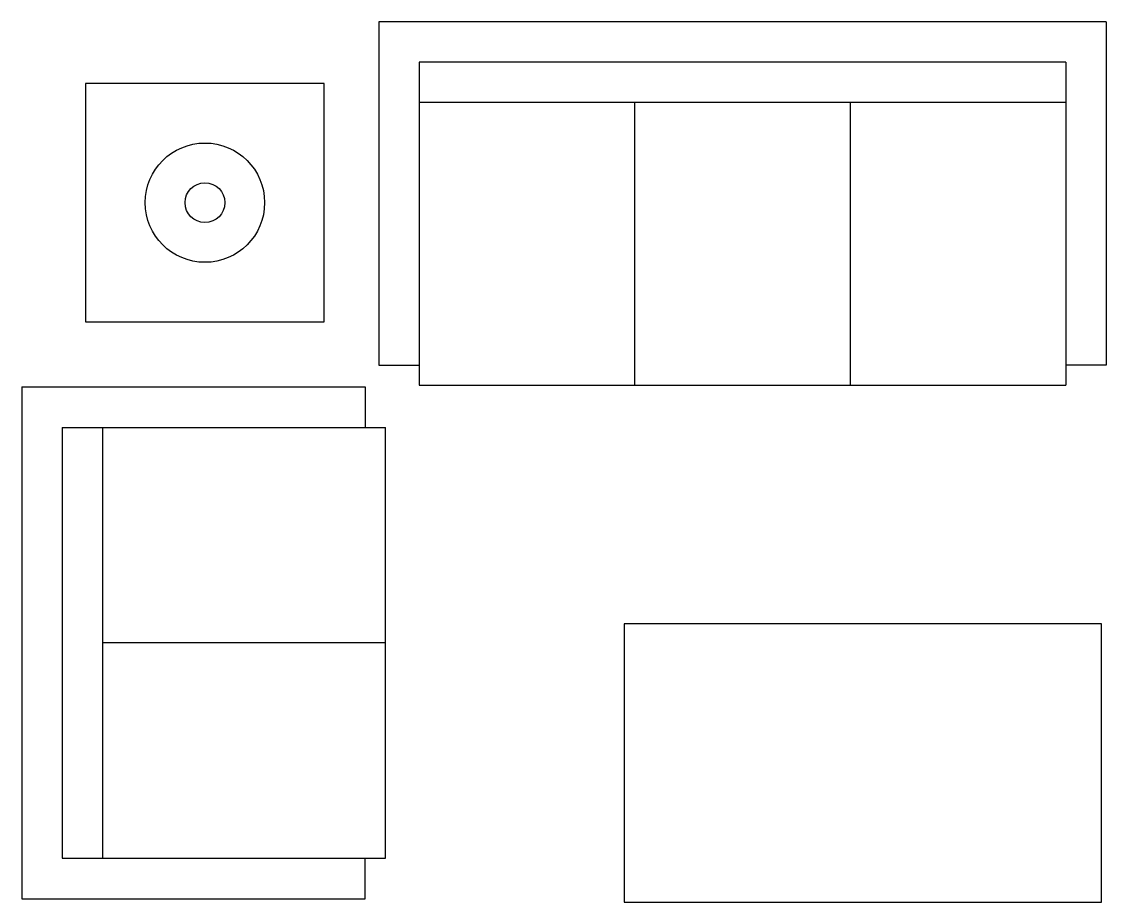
# Model space of a CAD drawing. Extents: x 0 to 2.73, y -0.01 to 2.21.
import ezdxf

# ---------------------------------------------------------------- set-up
doc = ezdxf.new("R2010")
doc.units = 0
doc.header["$LTSCALE"] = 0.1
doc.layers.get('0').update_dxf_attribs({"linetype": 'CONTINUOUS'})

msp = doc.modelspace()

# ---------------------------------------------------------------- linework, layer by layer
at = {"color": 0}
for p, q in [((0.8979, 2.2053), (0.8979, 1.3417)), ((2.7266, 2.2053), (0.8979, 2.2053)), ((2.7266, 2.2053), (2.7266, 1.3417)), ((2.625, 2.1037), (0.9995, 2.1037)), ((0.9995, 2.1037), (0.9995, 1.2909)), ((2.625, 2.1037), (2.625, 1.2909)), ((2.625, 2.0021), (0.9995, 2.0021)), ((1.5414, 1.2909), (1.5414, 2.0021)), ((2.0832, 1.2909), (2.0832, 2.0021)), ((0.8979, 1.3417), (0.9995, 1.3417)), ((2.7266, 1.3417), (2.625, 1.3417)), ((0, 1.2868), (0.8636, 1.2868)), ((0, 1.2868), (0, 0)), ((0.8636, 1.2868), (0.8636, 1.1852)), ((0.9995, 1.2909), (2.625, 1.2909)), ((0.1016, 1.1852), (0.9144, 1.1852)), ((0.1016, 1.1852), (0.1016, 0.1016)), ((0.2032, 1.1852), (0.2032, 0.1016)), ((0.9144, 0.1016), (0.9144, 1.1852)), ((0.9144, 0.6434), (0.2032, 0.6434)), ((0.1016, 0.1016), (0.9144, 0.1016)), ((0.8636, 0), (0.8636, 0.1016)), ((0, 0), (0.8636, 0))]:
    msp.add_line(p, q, dxfattribs=at)
for points in [[(0.1607, 1.4502), (0.7607, 1.4502), (0.7607, 2.0502), (0.1607, 2.0502)], [(1.5144, -0.0091), (2.7144, -0.0091), (2.7144, 0.6909), (1.5144, 0.6909)]]:
    msp.add_lwpolyline(points, close=True, dxfattribs=at)
for radius in [0.15, 0.05]:
    msp.add_circle((0.4607, 1.7502), radius, dxfattribs=at)

doc.saveas('drawing.dxf')
